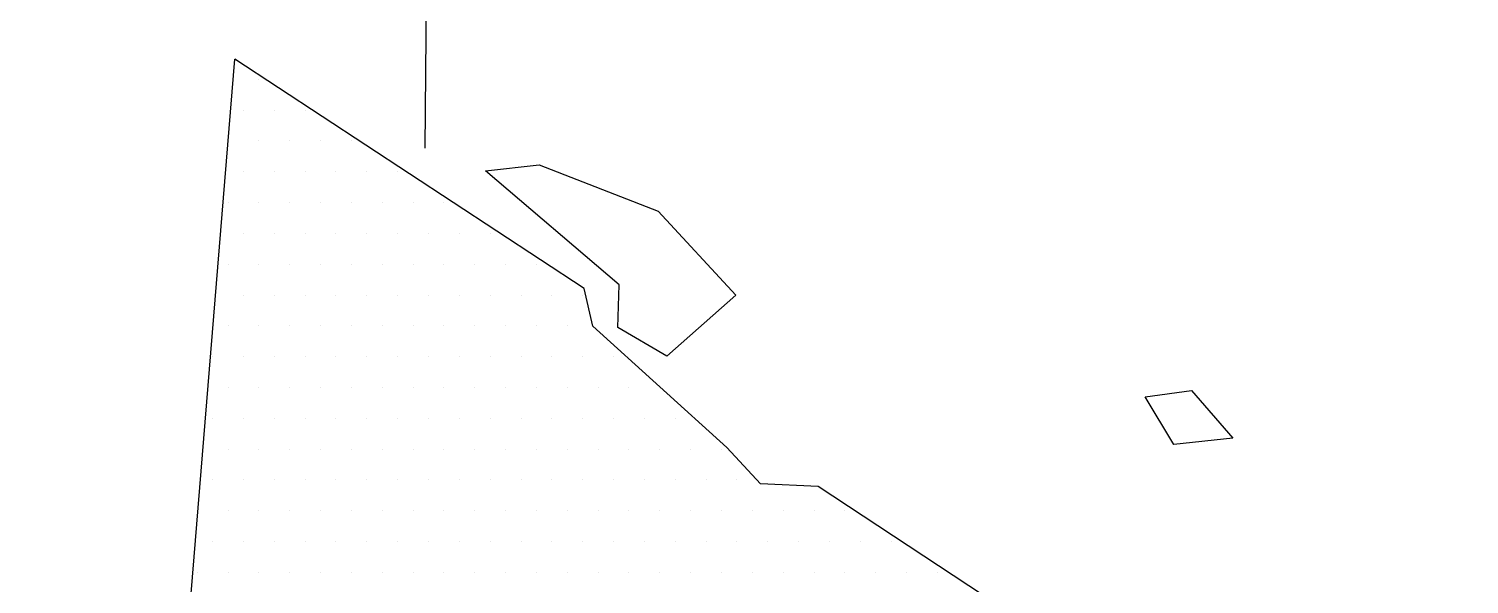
# Model space of a CAD drawing. Header units: metres. Extents: x 3.7 to 6.37, y -20.79 to -16.93.
# Drawn here: x 3.701 to 4.284, y -18.417 to -18.192 of the extents above; entities that cross this region are included whole.
import ezdxf

# ---------------------------------------------------------------- set-up
doc = ezdxf.new("R2010")
doc.units = ezdxf.units.M
doc.header["$LTSCALE"] = 25
doc.header["$MEASUREMENT"] = 0
doc.linetypes.add('STRICHPUNKTX2', pattern=[2, 1, -0.5, 0, -0.5])
doc.layers.get('0').update_dxf_attribs({"linetype": 'CONTINUOUS'})
for name, color, linetype in [('GRABUNGSGRENZE', 3, 'STRICHPUNKTX2'), ('STEINE', 4, 'CONTINUOUS'), ('STEINESCHRAFF', 4, 'CONTINUOUS')]:
    doc.layers.add(name, color=color, linetype=linetype)

# ---------------------------------------------------------------- blocks, each defined once
blk = doc.blocks.new('*X10')
at = {"color": 0}
for p, q in [((379.375, -1821.25), (379.375, -1821.25)), ((378.75, -1822.5), (378.75, -1822.5)), ((380, -1822.5), (380, -1822.5)), ((381.25, -1822.5), (381.25, -1822.5)), ((379.375, -1823.75), (379.375, -1823.75)), ((380.625, -1823.75), (380.625, -1823.75)), ((381.875, -1823.75), (381.875, -1823.75)), ((383.125, -1823.75), (383.125, -1823.75)), ((378.75, -1825), (378.75, -1825)), ((380, -1825), (380, -1825)), ((381.25, -1825), (381.25, -1825)), ((382.5, -1825), (382.5, -1825)), ((383.75, -1825), (383.75, -1825)), ((385, -1825), (385, -1825)), ((378.125, -1826.25), (378.125, -1826.25)), ((379.375, -1826.25), (379.375, -1826.25)), ((380.625, -1826.25), (380.625, -1826.25)), ((381.875, -1826.25), (381.875, -1826.25)), ((383.125, -1826.25), (383.125, -1826.25)), ((384.375, -1826.25), (384.375, -1826.25)), ((385.625, -1826.25), (385.625, -1826.25)), ((386.875, -1826.25), (386.875, -1826.25)), ((378.75, -1827.5), (378.75, -1827.5)), ((380, -1827.5), (380, -1827.5)), ((381.25, -1827.5), (381.25, -1827.5)), ((382.5, -1827.5), (382.5, -1827.5)), ((383.75, -1827.5), (383.75, -1827.5)), ((385, -1827.5), (385, -1827.5)), ((386.25, -1827.5), (386.25, -1827.5)), ((387.5, -1827.5), (387.5, -1827.5)), ((388.75, -1827.5), (388.75, -1827.5)), ((378.125, -1828.75), (378.125, -1828.75)), ((379.375, -1828.75), (379.375, -1828.75)), ((380.625, -1828.75), (380.625, -1828.75)), ((381.875, -1828.75), (381.875, -1828.75)), ((383.125, -1828.75), (383.125, -1828.75)), ((384.375, -1828.75), (384.375, -1828.75)), ((385.625, -1828.75), (385.625, -1828.75)), ((386.875, -1828.75), (386.875, -1828.75)), ((388.125, -1828.75), (388.125, -1828.75)), ((389.375, -1828.75), (389.375, -1828.75)), ((390.625, -1828.75), (390.625, -1828.75)), ((378.75, -1830), (378.75, -1830)), ((380, -1830), (380, -1830)), ((381.25, -1830), (381.25, -1830)), ((382.5, -1830), (382.5, -1830)), ((383.75, -1830), (383.75, -1830)), ((385, -1830), (385, -1830)), ((386.25, -1830), (386.25, -1830)), ((387.5, -1830), (387.5, -1830)), ((388.75, -1830), (388.75, -1830)), ((390, -1830), (390, -1830)), ((391.25, -1830), (391.25, -1830)), ((392.5, -1830), (392.5, -1830)), ((378.125, -1831.25), (378.125, -1831.25)), ((379.375, -1831.25), (379.375, -1831.25)), ((380.625, -1831.25), (380.625, -1831.25)), ((381.875, -1831.25), (381.875, -1831.25)), ((383.125, -1831.25), (383.125, -1831.25)), ((384.375, -1831.25), (384.375, -1831.25)), ((385.625, -1831.25), (385.625, -1831.25)), ((386.875, -1831.25), (386.875, -1831.25)), ((388.125, -1831.25), (388.125, -1831.25)), ((389.375, -1831.25), (389.375, -1831.25)), ((390.625, -1831.25), (390.625, -1831.25)), ((391.875, -1831.25), (391.875, -1831.25)), ((377.5, -1832.5), (377.5, -1832.5)), ((378.75, -1832.5), (378.75, -1832.5)), ((380, -1832.5), (380, -1832.5)), ((381.25, -1832.5), (381.25, -1832.5)), ((382.5, -1832.5), (382.5, -1832.5)), ((383.75, -1832.5), (383.75, -1832.5)), ((385, -1832.5), (385, -1832.5)), ((386.25, -1832.5), (386.25, -1832.5)), ((387.5, -1832.5), (387.5, -1832.5)), ((388.75, -1832.5), (388.75, -1832.5)), ((390, -1832.5), (390, -1832.5)), ((391.25, -1832.5), (391.25, -1832.5)), ((392.5, -1832.5), (392.5, -1832.5)), ((393.75, -1832.5), (393.75, -1832.5)), ((378.125, -1833.75), (378.125, -1833.75)), ((379.375, -1833.75), (379.375, -1833.75)), ((380.625, -1833.75), (380.625, -1833.75)), ((381.875, -1833.75), (381.875, -1833.75)), ((383.125, -1833.75), (383.125, -1833.75)), ((384.375, -1833.75), (384.375, -1833.75)), ((385.625, -1833.75), (385.625, -1833.75)), ((386.875, -1833.75), (386.875, -1833.75)), ((388.125, -1833.75), (388.125, -1833.75)), ((389.375, -1833.75), (389.375, -1833.75)), ((390.625, -1833.75), (390.625, -1833.75)), ((391.875, -1833.75), (391.875, -1833.75)), ((393.125, -1833.75), (393.125, -1833.75)), ((394.375, -1833.75), (394.375, -1833.75)), ((395.625, -1833.75), (395.625, -1833.75)), ((377.5, -1835), (377.5, -1835)), ((378.75, -1835), (378.75, -1835)), ((380, -1835), (380, -1835)), ((381.25, -1835), (381.25, -1835)), ((382.5, -1835), (382.5, -1835)), ((383.75, -1835), (383.75, -1835)), ((385, -1835), (385, -1835)), ((386.25, -1835), (386.25, -1835)), ((387.5, -1835), (387.5, -1835)), ((388.75, -1835), (388.75, -1835)), ((390, -1835), (390, -1835)), ((391.25, -1835), (391.25, -1835)), ((392.5, -1835), (392.5, -1835)), ((393.75, -1835), (393.75, -1835)), ((395, -1835), (395, -1835)), ((396.25, -1835), (396.25, -1835)), ((378.125, -1836.25), (378.125, -1836.25)), ((379.375, -1836.25), (379.375, -1836.25)), ((380.625, -1836.25), (380.625, -1836.25)), ((381.875, -1836.25), (381.875, -1836.25)), ((383.125, -1836.25), (383.125, -1836.25)), ((384.375, -1836.25), (384.375, -1836.25)), ((385.625, -1836.25), (385.625, -1836.25)), ((386.875, -1836.25), (386.875, -1836.25)), ((388.125, -1836.25), (388.125, -1836.25)), ((389.375, -1836.25), (389.375, -1836.25)), ((390.625, -1836.25), (390.625, -1836.25)), ((391.875, -1836.25), (391.875, -1836.25)), ((393.125, -1836.25), (393.125, -1836.25)), ((394.375, -1836.25), (394.375, -1836.25)), ((395.625, -1836.25), (395.625, -1836.25)), ((396.875, -1836.25), (396.875, -1836.25)), ((398.125, -1836.25), (398.125, -1836.25)), ((377.5, -1837.5), (377.5, -1837.5)), ((378.75, -1837.5), (378.75, -1837.5)), ((380, -1837.5), (380, -1837.5)), ((381.25, -1837.5), (381.25, -1837.5)), ((382.5, -1837.5), (382.5, -1837.5)), ((383.75, -1837.5), (383.75, -1837.5)), ((385, -1837.5), (385, -1837.5)), ((386.25, -1837.5), (386.25, -1837.5)), ((387.5, -1837.5), (387.5, -1837.5)), ((388.75, -1837.5), (388.75, -1837.5)), ((390, -1837.5), (390, -1837.5)), ((391.25, -1837.5), (391.25, -1837.5)), ((392.5, -1837.5), (392.5, -1837.5)), ((393.75, -1837.5), (393.75, -1837.5)), ((395, -1837.5), (395, -1837.5)), ((396.25, -1837.5), (396.25, -1837.5)), ((397.5, -1837.5), (397.5, -1837.5)), ((398.75, -1837.5), (398.75, -1837.5)), ((378.125, -1838.75), (378.125, -1838.75)), ((379.375, -1838.75), (379.375, -1838.75)), ((380.625, -1838.75), (380.625, -1838.75)), ((381.875, -1838.75), (381.875, -1838.75)), ((383.125, -1838.75), (383.125, -1838.75)), ((384.375, -1838.75), (384.375, -1838.75)), ((385.625, -1838.75), (385.625, -1838.75)), ((386.875, -1838.75), (386.875, -1838.75)), ((388.125, -1838.75), (388.125, -1838.75)), ((389.375, -1838.75), (389.375, -1838.75)), ((390.625, -1838.75), (390.625, -1838.75)), ((391.875, -1838.75), (391.875, -1838.75)), ((393.125, -1838.75), (393.125, -1838.75)), ((394.375, -1838.75), (394.375, -1838.75)), ((395.625, -1838.75), (395.625, -1838.75)), ((396.875, -1838.75), (396.875, -1838.75)), ((398.125, -1838.75), (398.125, -1838.75)), ((399.375, -1838.75), (399.375, -1838.75)), ((400.625, -1838.75), (400.625, -1838.75)), ((401.875, -1838.75), (401.875, -1838.75)), ((403.125, -1838.75), (403.125, -1838.75)), ((377.5, -1840), (377.5, -1840)), ((378.75, -1840), (378.75, -1840)), ((380, -1840), (380, -1840)), ((381.25, -1840), (381.25, -1840)), ((382.5, -1840), (382.5, -1840)), ((383.75, -1840), (383.75, -1840)), ((385, -1840), (385, -1840)), ((386.25, -1840), (386.25, -1840)), ((387.5, -1840), (387.5, -1840)), ((388.75, -1840), (388.75, -1840)), ((390, -1840), (390, -1840)), ((391.25, -1840), (391.25, -1840)), ((392.5, -1840), (392.5, -1840)), ((393.75, -1840), (393.75, -1840)), ((395, -1840), (395, -1840)), ((396.25, -1840), (396.25, -1840)), ((397.5, -1840), (397.5, -1840)), ((398.75, -1840), (398.75, -1840)), ((400, -1840), (400, -1840)), ((401.25, -1840), (401.25, -1840)), ((402.5, -1840), (402.5, -1840)), ((403.75, -1840), (403.75, -1840)), ((405, -1840), (405, -1840)), ((376.875, -1841.25), (376.875, -1841.25)), ((378.125, -1841.25), (378.125, -1841.25)), ((379.375, -1841.25), (379.375, -1841.25)), ((380.625, -1841.25), (380.625, -1841.25)), ((381.875, -1841.25), (381.875, -1841.25)), ((383.125, -1841.25), (383.125, -1841.25)), ((384.375, -1841.25), (384.375, -1841.25)), ((385.625, -1841.25), (385.625, -1841.25)), ((386.875, -1841.25), (386.875, -1841.25)), ((388.125, -1841.25), (388.125, -1841.25)), ((389.375, -1841.25), (389.375, -1841.25)), ((390.625, -1841.25), (390.625, -1841.25)), ((391.875, -1841.25), (391.875, -1841.25)), ((393.125, -1841.25), (393.125, -1841.25)), ((394.375, -1841.25), (394.375, -1841.25)), ((395.625, -1841.25), (395.625, -1841.25)), ((396.875, -1841.25), (396.875, -1841.25)), ((398.125, -1841.25), (398.125, -1841.25)), ((399.375, -1841.25), (399.375, -1841.25)), ((400.625, -1841.25), (400.625, -1841.25)), ((401.875, -1841.25), (401.875, -1841.25)), ((403.125, -1841.25), (403.125, -1841.25)), ((404.375, -1841.25), (404.375, -1841.25)), ((405.625, -1841.25), (405.625, -1841.25)), ((406.875, -1841.25), (406.875, -1841.25))]:
    blk.add_line(p, q, dxfattribs=at)

msp = doc.modelspace()

# ---------------------------------------------------------------- linework, layer by layer
at = {"layer": 'GRABUNGSGRENZE'}
msp.add_lwpolyline([(3.86118, -18.24046), (3.867, -17.50444), (3.7005, -17.50731)], dxfattribs=at)
at = {"layer": 'STEINE'}
for points in [[(4.08739, -18.42191), (3.9375, -18.675), (3.92896, -18.73431), (3.90831, -18.77966), (3.74466, -18.68576), (3.78406, -18.20434)], [(4.57988, -18.67083), (4.52421, -18.6523), (4.26291, -18.53376), (4.21471, -18.50529), (4.10411, -18.45086), (4.08739, -18.42191), (4.02043, -18.37768), (3.99708, -18.37664), (3.98339, -18.3619), (3.92913, -18.31261), (3.92559, -18.29738), (3.78406, -18.20434)], [(3.95906, -18.32482), (3.93928, -18.31313), (3.9398, -18.29587), (3.88554, -18.24962), (3.90737, -18.24711), (3.95557, -18.26594), (3.98701, -18.29998), (3.95906, -18.32482)], [(4.15295, -18.34127), (4.17174, -18.33875), (4.18847, -18.35805), (4.16461, -18.36057), (4.15295, -18.34127)]]:
    msp.add_lwpolyline(points, dxfattribs=at)

# ---------------------------------------------------------------- block references
at = {"layer": 'STEINESCHRAFF', "xscale": 0.01, "yscale": 0.01, "zscale": 0.01}
msp.add_blockref('*X10', (0, 0), dxfattribs=at)

doc.saveas('drawing.dxf')
